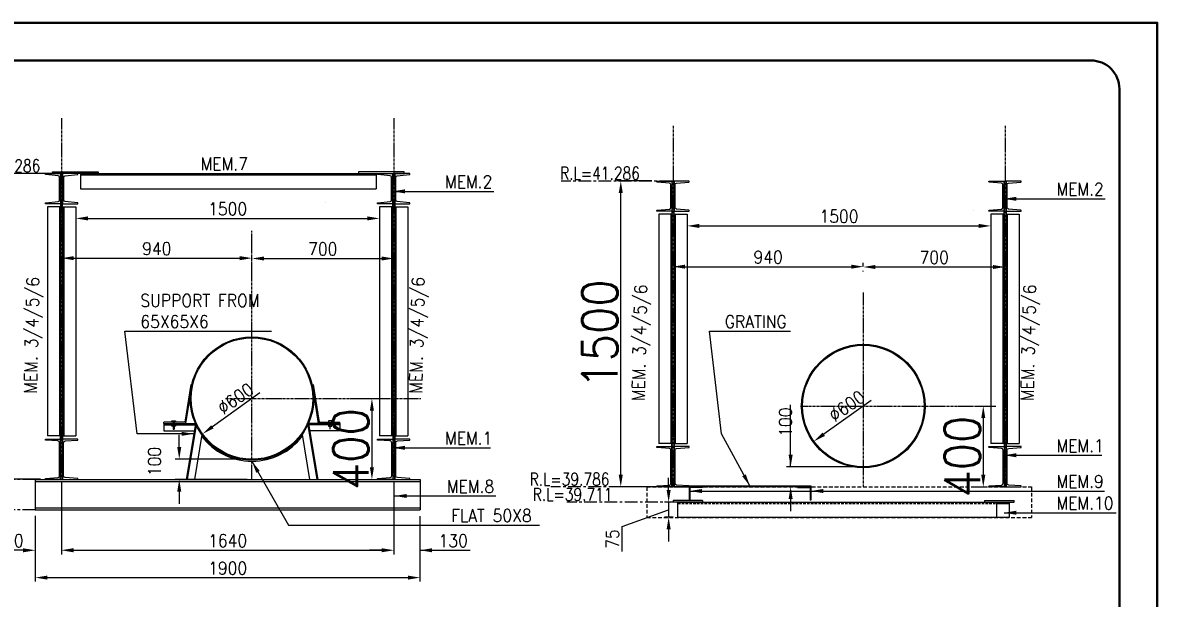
# Model space of a CAD drawing. Header units: millimetres. Extents: x 0 to 1124626, y -157535 to 82123.
# Drawn here: x 523983 to 535190, y 53443 to 59132 of the extents above; entities that cross this region are included whole.
import ezdxf

# ---------------------------------------------------------------- set-up
doc = ezdxf.new("R2010")
doc.units = ezdxf.units.MM
doc.header["$MEASUREMENT"] = 0
for name, pattern in [('CENTER', [2, 1.25, -0.25, 0.25, -0.25]), ('DASHED', [0.75, 0.5, -0.25]), ('HIDDEN', [0.375, 0.25, -0.125])]:
    doc.linetypes.add(name, pattern=pattern)
for name, color, linetype, lineweight in [('CN', 253, 'Continuous', 15), ('Dim', 6, 'Continuous', 13), ('PLATE', 190, 'Continuous', 20), ('rSHEET', 2, 'Continuous', 30), ('STR', 112, 'Continuous', 18), ('STR. STEEL', 25, 'Continuous', 18), ('structure', 183, 'Continuous', 15), ('Text', 7, 'Continuous', 15)]:
    doc.layers.add(name, color=color, linetype=linetype, lineweight=lineweight)
doc.styles.add('style1', font='romans.shx', dxfattribs={"width": 0.9, "height": 300})
doc.dimstyles.new('2.0 DIM-1', dxfattribs={"dimscale": 40, "dimtxt": 125, "dimasz": 3, "dimexe": 1, "dimexo": 1.2, "dimgap": 0.8, "dimtad": 1, "dimdec": 0, "dimlfac": 0.5, "dimzin": 1, "dimdsep": 46, "dimtxsty": 'style1', "dimcen": 2, "dimclrd": 8, "dimclre": 8, "dimclrt": 7, "dimadec": 0, "dimazin": 0, "dimtfac": 1, "dimtdec": 0, "dimtofl": 0, "dimtmove": 1, "dimatfit": 3, "dimfxl": 1, "dimtolj": 1, "dimtzin": 0, "dimlwd": 9, "dimlwe": 9, "dimarcsym": 1})
doc.dimstyles.new('Copy of DIM-1', dxfattribs={"dimscale": 40, "dimtxt": 125, "dimasz": 3, "dimexe": 1, "dimexo": 1.2, "dimgap": 0.8, "dimtad": 1, "dimdec": 0, "dimzin": 1, "dimdsep": 46, "dimtxsty": 'style1', "dimcen": 2, "dimclrd": 8, "dimclre": 8, "dimclrt": 7, "dimadec": 0, "dimazin": 0, "dimtfac": 1, "dimtdec": 0, "dimtofl": 0, "dimtmove": 1, "dimatfit": 3, "dimfxl": 1, "dimtolj": 1, "dimtzin": 0, "dimlwd": 9, "dimlwe": 9, "dimarcsym": 1})

# ---------------------------------------------------------------- blocks, each defined once
blk = doc.blocks.new('*D673')
at = {"layer": 'DEFPOINTS', "color": 0, "ltscale": 20, "transparency": 16777216}
for p in [(527306, 55418), (527305, 54618), (527432, 54618)]:
    blk.add_point(p, dxfattribs=at)
at = {"layer": 'Dim', "color": 8, "lineweight": 9, "ltscale": 20, "transparency": 16777216}
for p, q in [((527354, 55418), (527472, 55418)), ((527432, 55298), (527432, 54738)), ((527353, 54618), (527472, 54618))]:
    blk.add_line(p, q, dxfattribs=at)
at = {"layer": 'Dim', "color": 8, "ltscale": 20, "transparency": 16777216}
for points in [[(527452, 55298), (527412, 55298), (527432, 55418)], [(527412, 54738), (527452, 54738), (527432, 54618)]]:
    blk.add_solid(points, dxfattribs=at)
at = {"layer": 'Dim', "color": 7, "ltscale": 20, "transparency": 16777216, "insert": (527225, 54918), "char_height": 350, "attachment_point": 5, "rotation": 90, "style": 'style1'}
blk.add_mtext('\\A1;400', dxfattribs=at)
blk = doc.blocks.new('*D674')
at = {"layer": 'DEFPOINTS', "color": 0, "ltscale": 20, "transparency": 16777216}
for p in [(523851, 57642), (524311, 57642), (524207, 54621)]:
    blk.add_point(p, dxfattribs=at)
at = {"layer": 'Dim', "color": 8, "lineweight": 9, "ltscale": 20, "transparency": 16777216}
for p, q in [((524263, 57642), (523811, 57642)), ((523851, 54741), (523851, 57522)), ((524159, 54621), (523811, 54621))]:
    blk.add_line(p, q, dxfattribs=at)
at = {"layer": 'Dim', "color": 8, "ltscale": 20, "transparency": 16777216}
for points in [[(523871, 57522), (523831, 57522), (523851, 57642)], [(523831, 54741), (523871, 54741), (523851, 54621)]]:
    blk.add_solid(points, dxfattribs=at)
at = {"layer": 'Dim', "color": 7, "ltscale": 20, "transparency": 16777216, "insert": (523644, 56131), "char_height": 350, "attachment_point": 5, "rotation": 90, "style": 'style1'}
blk.add_mtext('\\A1;1500', dxfattribs=at)
blk = doc.blocks.new('*D675')
at = {"layer": 'DEFPOINTS', "color": 0, "ltscale": 20, "transparency": 16777216}
for p in [(524367, 54640), (527647, 54640), (527647, 53919)]:
    blk.add_point(p, dxfattribs=at)
at = {"layer": 'Dim', "color": 8, "lineweight": 9, "ltscale": 20, "transparency": 16777216}
for p, q in [((524367, 54592), (524367, 53879)), ((527647, 54592), (527647, 53879)), ((524487, 53919), (527527, 53919))]:
    blk.add_line(p, q, dxfattribs=at)
at = {"layer": 'Dim', "color": 8, "ltscale": 20, "transparency": 16777216}
for points in [[(524487, 53939), (524487, 53899), (524367, 53919)], [(527527, 53899), (527527, 53939), (527647, 53919)]]:
    blk.add_solid(points, dxfattribs=at)
at = {"layer": 'Dim', "color": 7, "ltscale": 20, "transparency": 16777216, "insert": (526007, 54013), "char_height": 125, "attachment_point": 5, "style": 'style1'}
blk.add_mtext('\\A1;1640', dxfattribs=at)
blk = doc.blocks.new('*D676')
at = {"layer": 'DEFPOINTS', "color": 0, "ltscale": 20, "transparency": 16777216}
for p in [(524507, 57313), (527507, 57313), (527507, 57198)]:
    blk.add_point(p, dxfattribs=at)
at = {"layer": 'Dim', "color": 8, "lineweight": 9, "ltscale": 20, "transparency": 16777216}
for p, q in [((524507, 57265), (524507, 57158)), ((524627, 57198), (527387, 57198)), ((527507, 57265), (527507, 57158))]:
    blk.add_line(p, q, dxfattribs=at)
at = {"layer": 'Dim', "color": 8, "ltscale": 20, "transparency": 16777216}
for points in [[(524627, 57218), (524627, 57178), (524507, 57198)], [(527387, 57178), (527387, 57218), (527507, 57198)]]:
    blk.add_solid(points, dxfattribs=at)
at = {"layer": 'Dim', "color": 7, "ltscale": 20, "transparency": 16777216, "insert": (526007, 57292), "char_height": 125, "attachment_point": 5, "style": 'style1'}
blk.add_mtext('\\A1;1500', dxfattribs=at)
blk = doc.blocks.new('*D677')
at = {"layer": 'DEFPOINTS', "color": 0, "ltscale": 20, "transparency": 16777216}
for p in [(526735, 55766), (525759, 55069)]:
    blk.add_point(p, dxfattribs=at)
at = {"layer": 'Dim', "color": 8, "lineweight": 9, "ltscale": 20, "transparency": 16777216}
blk.add_line((526325, 55473), (525857, 55138), dxfattribs=at)
at = {"layer": 'Dim', "color": 8, "ltscale": 20, "transparency": 16777216}
blk.add_solid([(525845, 55155), (525868, 55122), (525759, 55069)], dxfattribs=at)
at = {"layer": 'Dim', "color": 7, "ltscale": 20, "transparency": 16777216, "insert": (526085, 55417), "char_height": 125, "attachment_point": 5, "rotation": 35.5557, "style": 'style1'}
blk.add_mtext('\\A1;∅600', dxfattribs=at)
blk = doc.blocks.new('*D678')
at = {"layer": 'DEFPOINTS', "color": 0, "ltscale": 20, "transparency": 16777216}
for p in [(526247, 54818), (525529, 54618), (526247, 54618)]:
    blk.add_point(p, dxfattribs=at)
at = {"layer": 'Dim', "color": 8, "lineweight": 9, "ltscale": 20, "transparency": 16777216}
for p, q in [((525529, 54938), (525529, 55058)), ((526199, 54818), (525489, 54818)), ((526199, 54618), (525489, 54618)), ((525529, 54498), (525529, 54378))]:
    blk.add_line(p, q, dxfattribs=at)
at = {"layer": 'Dim', "color": 8, "ltscale": 20, "transparency": 16777216}
for points in [[(525509, 54938), (525549, 54938), (525529, 54818)], [(525549, 54498), (525509, 54498), (525529, 54618)]]:
    blk.add_solid(points, dxfattribs=at)
at = {"layer": 'Dim', "color": 7, "ltscale": 20, "transparency": 16777216, "insert": (525284, 54795), "char_height": 125, "attachment_point": 5, "rotation": 90, "style": 'style1'}
blk.add_mtext('\\A1;100', dxfattribs=at)
blk = doc.blocks.new('*D679')
at = {"layer": 'DEFPOINTS', "color": 0, "ltscale": 20, "transparency": 16777216}
for p in [(527647, 54308), (527907, 54304), (527907, 53918)]:
    blk.add_point(p, dxfattribs=at)
at = {"layer": 'Dim', "color": 8, "lineweight": 9, "ltscale": 20, "transparency": 16777216}
for p, q in [((527647, 54260), (527647, 53878)), ((527907, 54256), (527907, 53878)), ((527527, 53918), (527407, 53918)), ((527907, 53918), (528403, 53918)), ((528027, 53918), (528147, 53918))]:
    blk.add_line(p, q, dxfattribs=at)
at = {"layer": 'Dim', "color": 8, "ltscale": 20, "transparency": 16777216}
for points in [[(527527, 53898), (527527, 53938), (527647, 53918)], [(528027, 53938), (528027, 53898), (527907, 53918)]]:
    blk.add_solid(points, dxfattribs=at)
at = {"layer": 'Dim', "color": 7, "ltscale": 20, "transparency": 16777216, "insert": (528235, 54013), "char_height": 125, "attachment_point": 5, "style": 'style1'}
blk.add_mtext('\\A1;130', dxfattribs=at)
blk = doc.blocks.new('*D680')
at = {"layer": 'DEFPOINTS', "color": 0, "ltscale": 20, "transparency": 16777216}
for p in [(524107, 54308), (524367, 54308), (524107, 53918)]:
    blk.add_point(p, dxfattribs=at)
at = {"layer": 'Dim', "color": 8, "lineweight": 9, "ltscale": 20, "transparency": 16777216}
for p, q in [((524107, 54260), (524107, 53878)), ((524367, 54260), (524367, 53878)), ((523987, 53918), (523867, 53918)), ((524487, 53918), (524607, 53918))]:
    blk.add_line(p, q, dxfattribs=at)
at = {"layer": 'Dim', "color": 8, "ltscale": 20, "transparency": 16777216}
for points in [[(523987, 53898), (523987, 53938), (524107, 53918)], [(524487, 53938), (524487, 53898), (524367, 53918)]]:
    blk.add_solid(points, dxfattribs=at)
at = {"layer": 'Dim', "color": 7, "ltscale": 20, "transparency": 16777216, "insert": (523847, 54013), "char_height": 125, "attachment_point": 5, "style": 'style1'}
blk.add_mtext('\\A1;130', dxfattribs=at)
blk = doc.blocks.new('*D681')
at = {"layer": 'DEFPOINTS', "color": 0, "ltscale": 20, "transparency": 16777216}
for p in [(524367, 56807), (526247, 56807), (526247, 56805)]:
    blk.add_point(p, dxfattribs=at)
at = {"layer": 'Dim', "color": 8, "lineweight": 9, "ltscale": 20, "transparency": 16777216}
for p, q in [((524367, 56759), (524367, 56765)), ((524487, 56805), (526127, 56805)), ((526247, 56759), (526247, 56765))]:
    blk.add_line(p, q, dxfattribs=at)
at = {"layer": 'Dim', "color": 8, "ltscale": 20, "transparency": 16777216}
for points in [[(524487, 56825), (524487, 56785), (524367, 56805)], [(526127, 56785), (526127, 56825), (526247, 56805)]]:
    blk.add_solid(points, dxfattribs=at)
at = {"layer": 'Dim', "color": 7, "ltscale": 20, "transparency": 16777216, "insert": (525307, 56899), "char_height": 125, "attachment_point": 5, "style": 'style1'}
blk.add_mtext('\\A1;940', dxfattribs=at)
blk = doc.blocks.new('*D682')
at = {"layer": 'DEFPOINTS', "color": 0, "ltscale": 20, "transparency": 16777216}
for p in [(526247, 56759), (527647, 56802), (527647, 56759)]:
    blk.add_point(p, dxfattribs=at)
at = {"layer": 'Dim', "color": 8, "lineweight": 9, "ltscale": 20, "transparency": 16777216}
for p, q in [((526247, 56807), (526247, 56842)), ((527647, 56807), (527647, 56842)), ((526367, 56802), (527527, 56802))]:
    blk.add_line(p, q, dxfattribs=at)
at = {"layer": 'Dim', "color": 8, "ltscale": 20, "transparency": 16777216}
for points in [[(526367, 56822), (526367, 56782), (526247, 56802)], [(527527, 56782), (527527, 56822), (527647, 56802)]]:
    blk.add_solid(points, dxfattribs=at)
at = {"layer": 'Dim', "color": 7, "ltscale": 20, "transparency": 16777216, "insert": (526947, 56896), "char_height": 125, "attachment_point": 5, "style": 'style1'}
blk.add_mtext('\\A1;700', dxfattribs=at)
blk = doc.blocks.new('*D683')
at = {"layer": 'DEFPOINTS', "color": 0, "ltscale": 20, "transparency": 16777216}
for p in [(524107, 54108), (527907, 54108), (527907, 53648)]:
    blk.add_point(p, dxfattribs=at)
at = {"layer": 'Dim', "color": 8, "lineweight": 9, "ltscale": 20, "transparency": 16777216}
for p, q in [((524107, 54060), (524107, 53608)), ((527907, 54060), (527907, 53608)), ((524227, 53648), (527787, 53648))]:
    blk.add_line(p, q, dxfattribs=at)
at = {"layer": 'Dim', "color": 8, "ltscale": 20, "transparency": 16777216}
for points in [[(524227, 53668), (524227, 53628), (524107, 53648)], [(527787, 53628), (527787, 53668), (527907, 53648)]]:
    blk.add_solid(points, dxfattribs=at)
at = {"layer": 'Dim', "color": 7, "ltscale": 20, "transparency": 16777216, "insert": (526007, 53742), "char_height": 125, "attachment_point": 5, "style": 'style1'}
blk.add_mtext('\\A1;1900', dxfattribs=at)
blk = doc.blocks.new('*D684')
at = {"layer": 'DEFPOINTS', "color": 0, "ltscale": 20, "transparency": 16777216}
for p in [(533345, 55344), (533344, 54544), (533471, 54544)]:
    blk.add_point(p, dxfattribs=at)
at = {"layer": 'Dim', "color": 8, "lineweight": 9, "ltscale": 20, "transparency": 16777216}
for p, q in [((533393, 55344), (533511, 55344)), ((533471, 55224), (533471, 54664)), ((533392, 54544), (533511, 54544))]:
    blk.add_line(p, q, dxfattribs=at)
at = {"layer": 'Dim', "color": 8, "ltscale": 20, "transparency": 16777216}
for points in [[(533491, 55224), (533451, 55224), (533471, 55344)], [(533451, 54664), (533491, 54664), (533471, 54544)]]:
    blk.add_solid(points, dxfattribs=at)
at = {"layer": 'Dim', "color": 7, "ltscale": 20, "transparency": 16777216, "insert": (533264, 54844), "char_height": 350, "attachment_point": 5, "rotation": 90, "style": 'style1'}
blk.add_mtext('\\A1;400', dxfattribs=at)
blk = doc.blocks.new('*D685')
at = {"layer": 'DEFPOINTS', "color": 0, "ltscale": 20, "transparency": 16777216}
for p in [(529890, 57568), (530246, 57568), (530246, 54544)]:
    blk.add_point(p, dxfattribs=at)
at = {"layer": 'Dim', "color": 8, "lineweight": 9, "ltscale": 20, "transparency": 16777216}
for p, q in [((530198, 57568), (529850, 57568)), ((529890, 54664), (529890, 57448)), ((530198, 54544), (529850, 54544))]:
    blk.add_line(p, q, dxfattribs=at)
at = {"layer": 'Dim', "color": 8, "ltscale": 20, "transparency": 16777216}
for points in [[(529910, 57448), (529870, 57448), (529890, 57568)], [(529870, 54664), (529910, 54664), (529890, 54544)]]:
    blk.add_solid(points, dxfattribs=at)
at = {"layer": 'Dim', "color": 7, "ltscale": 20, "transparency": 16777216, "insert": (529683, 56056), "char_height": 350, "attachment_point": 5, "rotation": 90, "style": 'style1'}
blk.add_mtext('\\A1;1500', dxfattribs=at)
blk = doc.blocks.new('*D686')
at = {"layer": 'DEFPOINTS', "color": 0, "ltscale": 20, "transparency": 16777216}
for p in [(530546, 57239), (533546, 57239), (533546, 57124)]:
    blk.add_point(p, dxfattribs=at)
at = {"layer": 'Dim', "color": 8, "lineweight": 9, "ltscale": 20, "transparency": 16777216}
for p, q in [((530546, 57191), (530546, 57084)), ((533546, 57191), (533546, 57084)), ((530666, 57124), (533426, 57124))]:
    blk.add_line(p, q, dxfattribs=at)
at = {"layer": 'Dim', "color": 8, "ltscale": 20, "transparency": 16777216}
for points in [[(530666, 57144), (530666, 57104), (530546, 57124)], [(533426, 57104), (533426, 57144), (533546, 57124)]]:
    blk.add_solid(points, dxfattribs=at)
at = {"layer": 'Dim', "color": 7, "ltscale": 20, "transparency": 16777216, "insert": (532046, 57219), "char_height": 125, "attachment_point": 5, "style": 'style1'}
blk.add_mtext('\\A1;1500', dxfattribs=at)
blk = doc.blocks.new('*D687')
at = {"layer": 'DEFPOINTS', "color": 0, "ltscale": 20, "transparency": 16777216}
for p in [(532774, 55693), (531798, 54995)]:
    blk.add_point(p, dxfattribs=at)
at = {"layer": 'Dim', "color": 8, "lineweight": 9, "ltscale": 20, "transparency": 16777216}
blk.add_line((532363, 55399), (531896, 55065), dxfattribs=at)
at = {"layer": 'Dim', "color": 8, "ltscale": 20, "transparency": 16777216}
blk.add_solid([(531884, 55081), (531907, 55048), (531798, 54995)], dxfattribs=at)
at = {"layer": 'Dim', "color": 7, "ltscale": 20, "transparency": 16777216, "insert": (532123, 55344), "char_height": 125, "attachment_point": 5, "rotation": 35.5557, "style": 'style1'}
blk.add_mtext('\\A1;∅600', dxfattribs=at)
blk = doc.blocks.new('*D688')
at = {"layer": 'DEFPOINTS', "color": 0, "ltscale": 20, "transparency": 16777216}
for p in [(532286, 54744), (531568, 54544), (531766, 54544)]:
    blk.add_point(p, dxfattribs=at)
at = {"layer": 'Dim', "color": 8, "lineweight": 9, "ltscale": 20, "transparency": 16777216}
for p, q in [((531568, 54744), (531568, 55354)), ((531568, 54864), (531568, 54984)), ((532238, 54744), (531528, 54744)), ((531718, 54544), (531528, 54544)), ((531568, 54424), (531568, 54304))]:
    blk.add_line(p, q, dxfattribs=at)
at = {"layer": 'Dim', "color": 8, "ltscale": 20, "transparency": 16777216}
for points in [[(531548, 54864), (531588, 54864), (531568, 54744)], [(531588, 54424), (531548, 54424), (531568, 54544)]]:
    blk.add_solid(points, dxfattribs=at)
at = {"layer": 'Dim', "color": 7, "ltscale": 20, "transparency": 16777216, "insert": (531518, 55185), "char_height": 125, "attachment_point": 5, "rotation": 90, "style": 'style1'}
blk.add_mtext('\\A1;100', dxfattribs=at)
blk = doc.blocks.new('*D689')
at = {"layer": 'DEFPOINTS', "color": 0, "ltscale": 20, "transparency": 16777216}
for p in [(530406, 56723), (532286, 56723), (532286, 56721)]:
    blk.add_point(p, dxfattribs=at)
at = {"layer": 'Dim', "color": 8, "lineweight": 9, "ltscale": 20, "transparency": 16777216}
for p, q in [((530526, 56721), (532166, 56721)), ((530406, 56675), (530406, 56681)), ((532286, 56675), (532286, 56681))]:
    blk.add_line(p, q, dxfattribs=at)
at = {"layer": 'Dim', "color": 8, "ltscale": 20, "transparency": 16777216}
for points in [[(530526, 56741), (530526, 56701), (530406, 56721)], [(532166, 56701), (532166, 56741), (532286, 56721)]]:
    blk.add_solid(points, dxfattribs=at)
at = {"layer": 'Dim', "color": 7, "ltscale": 20, "transparency": 16777216, "insert": (531346, 56816), "char_height": 125, "attachment_point": 5, "style": 'style1'}
blk.add_mtext('\\A1;940', dxfattribs=at)
blk = doc.blocks.new('*D690')
at = {"layer": 'DEFPOINTS', "color": 0, "ltscale": 20, "transparency": 16777216}
for p in [(533686, 56718), (532286, 56675), (533686, 56675)]:
    blk.add_point(p, dxfattribs=at)
at = {"layer": 'Dim', "color": 8, "lineweight": 9, "ltscale": 20, "transparency": 16777216}
for p, q in [((532286, 56723), (532286, 56758)), ((532406, 56718), (533566, 56718)), ((533686, 56723), (533686, 56758))]:
    blk.add_line(p, q, dxfattribs=at)
at = {"layer": 'Dim', "color": 8, "ltscale": 20, "transparency": 16777216}
for points in [[(532406, 56738), (532406, 56698), (532286, 56718)], [(533566, 56698), (533566, 56738), (533686, 56718)]]:
    blk.add_solid(points, dxfattribs=at)
at = {"layer": 'Dim', "color": 7, "ltscale": 20, "transparency": 16777216, "insert": (532986, 56813), "char_height": 125, "attachment_point": 5, "style": 'style1'}
blk.add_mtext('\\A1;700', dxfattribs=at)
blk = doc.blocks.new('*D770')
at = {"layer": 'DEFPOINTS', "color": 0, "ltscale": 20, "transparency": 16777216}
for p in [(530455, 54394), (530363, 54244), (530455, 54244)]:
    blk.add_point(p, dxfattribs=at)
at = {"layer": 'Dim', "color": 8, "lineweight": 9, "ltscale": 20, "transparency": 16777216}
for p, q in [((530363, 54514), (530363, 54634)), ((530407, 54394), (530323, 54394)), ((530363, 54394), (530363, 54244)), ((529903, 54153), (530363, 54319)), ((530407, 54244), (530323, 54244)), ((529903, 53907), (529903, 54153)), ((530363, 54124), (530363, 54004))]:
    blk.add_line(p, q, dxfattribs=at)
at = {"layer": 'Dim', "color": 8, "ltscale": 20, "transparency": 16777216}
for points in [[(530343, 54514), (530383, 54514), (530363, 54394)], [(530383, 54124), (530343, 54124), (530363, 54244)]]:
    blk.add_solid(points, dxfattribs=at)
at = {"layer": 'Dim', "color": 7, "ltscale": 20, "transparency": 16777216, "insert": (529809, 54030), "char_height": 125, "attachment_point": 5, "rotation": 90, "style": 'style1'}
blk.add_mtext('\\A1;75', dxfattribs=at)

msp = doc.modelspace()

# ---------------------------------------------------------------- linework, layer by layer
at = {"layer": 'CN', "linetype": 'CENTER', "ltscale": 20}
for p, q in [((524367.3248, 58188.2953), (524367.3248, 54617.6017)), ((527647.3248, 58188.2953), (527647.3248, 54617.6017)), ((530406.1251, 58114.3996), (530406.1251, 54543.706)), ((533686.1251, 58114.3996), (533686.1251, 54543.706)), ((526247.3248, 54617.6017), (526247.3248, 57074.7808)), ((532286.1251, 54543.706), (532286.1251, 56465.1441)), ((525987.3248, 55417.6017), (527915.9418, 55417.6017)), ((531666.1251, 55343.706), (533594.7421, 55343.706))]:
    msp.add_line(p, q, dxfattribs=at)
at = {"layer": 'CN', "linetype": 'CENTER', "ltscale": 100}
for p, q in [((524207.3248, 57641.6017), (523664.6349, 57641.6017)), ((530396.1251, 57567.706), (529299.8896, 57567.706)), ((524107.3248, 54617.6017), (523564.6349, 54617.6017)), ((530296.1251, 54543.706), (529199.8896, 54543.706)), ((530455.1405, 54393.706), (529358.905, 54393.706)), ((524107.3248, 54317.6017), (523564.6349, 54317.6017))]:
    msp.add_line(p, q, dxfattribs=at)
at = {"layer": 'Dim', "color": 2, "ltscale": 20}
for p, q in [((524527.3248, 57641.6017), (524277.3248, 57641.6017)), ((530566.1251, 57567.706), (530316.1251, 57567.706)), ((525643.8331, 55557.3533), (525584.5557, 55182.9131)), ((526850.8166, 55557.3533), (526910.094, 55182.9131)), ((525639.5291, 55469.4125), (525592.2448, 55170.7297)), ((526855.1206, 55469.4125), (526902.4049, 55170.7297)), ((525584.5557, 55182.9131), (525377.894, 55182.9131)), ((525377.894, 55170.7297), (525377.894, 55182.9131)), ((525470.3533, 55182.9131), (525470.3533, 55115.3687)), ((525478.7676, 55182.9131), (525478.7676, 55115.3687)), ((525689.5128, 55170.7297), (525597.3248, 54617.6017)), ((525696.9551, 55154.5558), (525607.4628, 54617.6017)), ((526797.6946, 55154.5558), (526887.1869, 54617.6017)), ((526805.1368, 55170.7297), (526897.3248, 54617.6017)), ((526805.1368, 55170.7297), (527116.7556, 55170.7297)), ((527116.7556, 55170.7297), (526807.1674, 55170.7297)), ((527116.7556, 55158.5463), (526807.1674, 55158.5463)), ((526910.094, 55182.9131), (527116.7556, 55182.9131)), ((527015.8821, 55182.9131), (527015.8821, 55115.3687)), ((527116.7556, 55170.7297), (527116.7556, 55182.9131)), ((525470.3533, 55115.3687), (525478.7676, 55115.3687)), ((525752.3445, 55061.0986), (525678.4283, 54617.6017)), ((526742.3052, 55061.0986), (526816.2213, 54617.6017)), ((525653.0785, 54952.1237), (525597.3248, 54617.6017)), ((526841.5712, 54952.1237), (526897.3248, 54617.6017)), ((531766.1251, 54543.706), (530266.1251, 54543.706)), ((530564.4405, 54553.706), (531766.1251, 54553.706)), ((530696.1251, 54543.706), (530696.1251, 54537.706)), ((531636.1251, 54543.706), (531636.1251, 54537.706)), ((531766.1251, 54553.706), (531766.1251, 54543.706)), ((530696.4792, 54409.706), (530406.1251, 54409.706)), ((530406.1251, 54409.706), (530406.1251, 54393.706)), ((530696.4792, 54393.706), (530406.1251, 54393.706)), ((530566.1251, 54413.706), (530572.1251, 54413.706)), ((530696.4792, 54409.706), (530696.4792, 54393.706)), ((531766.1251, 54413.706), (531760.1251, 54413.706)), ((533484.211, 54409.706), (533774.5651, 54409.706)), ((533484.211, 54409.706), (533484.211, 54393.706)), ((533484.211, 54393.706), (533774.5651, 54393.706)), ((533774.5651, 54393.706), (533774.5651, 54409.706))]:
    msp.add_line(p, q, dxfattribs=at)
at = {"layer": 'Dim', "color": 2, "linetype": 'HIDDEN', "ltscale": 100}
msp.add_line((530455.1405, 54381.706), (533725.5497, 54381.706), dxfattribs=at)
at = {"layer": 'Dim', "ltscale": 20}
for points in [[(524357.3248, 57342.6017), (524207.3248, 57342.6017), (524207.3248, 57348.4051, -0.383864035), (524211.6231, 57353.1788), (524333.2928, 57363.8647, 0.383864035), (524346.7248, 57378.7825), (524346.7248, 57605.4209, 0.383864035), (524333.2928, 57620.3387), (524211.6231, 57631.0247, -0.383864035), (524207.3248, 57635.7984), (524207.3248, 57641.6017), (524357.3248, 57641.6017)], [(524377.3248, 57342.6017), (524527.3248, 57342.6017), (524527.3248, 57348.4051, 0.383864035), (524523.0266, 57353.1788), (524401.3569, 57363.8647, -0.383864035), (524387.9248, 57378.7825), (524387.9248, 57605.4209, -0.383864035), (524401.3569, 57620.3387), (524523.0266, 57631.0247, 0.383864035), (524527.3248, 57635.7984), (524527.3248, 57641.6017), (524377.3248, 57641.6017)], [(527637.3248, 57342.6017), (527487.3248, 57342.6017), (527487.3248, 57348.4051, -0.383864035), (527491.6231, 57353.1788), (527613.2928, 57363.8647, 0.383864035), (527626.7248, 57378.7825), (527626.7248, 57605.4209, 0.383864035), (527613.2928, 57620.3387), (527491.6231, 57631.0247, -0.383864035), (527487.3248, 57635.7984), (527487.3248, 57641.6017), (527637.3248, 57641.6017)], [(527657.3248, 57342.6017), (527807.3248, 57342.6017), (527807.3248, 57348.4051, 0.383864035), (527803.0266, 57353.1788), (527681.3569, 57363.8647, -0.383864035), (527667.9248, 57378.7825), (527667.9248, 57605.4209, -0.383864035), (527681.3569, 57620.3387), (527803.0266, 57631.0247, 0.383864035), (527807.3248, 57635.7984), (527807.3248, 57641.6017), (527657.3248, 57641.6017)], [(530396.1251, 57268.706), (530246.1251, 57268.706), (530246.1251, 57274.5094, -0.383864035), (530250.4234, 57279.2831), (530372.093, 57289.969, 0.383864035), (530385.5251, 57304.8868), (530385.5251, 57531.5252, 0.383864035), (530372.093, 57546.443), (530250.4234, 57557.1289, -0.383864035), (530246.1251, 57561.9027), (530246.1251, 57567.706), (530396.1251, 57567.706)], [(530416.1251, 57268.706), (530566.1251, 57268.706), (530566.1251, 57274.5094, 0.383864035), (530561.8268, 57279.2831), (530440.1572, 57289.969, -0.383864035), (530426.7251, 57304.8868), (530426.7251, 57531.5252, -0.383864035), (530440.1572, 57546.443), (530561.8268, 57557.1289, 0.383864035), (530566.1251, 57561.9027), (530566.1251, 57567.706), (530416.1251, 57567.706)], [(533676.1251, 57268.706), (533526.1251, 57268.706), (533526.1251, 57274.5094, -0.383864035), (533530.4234, 57279.2831), (533652.093, 57289.969, 0.383864035), (533665.5251, 57304.8868), (533665.5251, 57531.5252, 0.383864035), (533652.093, 57546.443), (533530.4234, 57557.1289, -0.383864035), (533526.1251, 57561.9027), (533526.1251, 57567.706), (533676.1251, 57567.706)], [(533696.1251, 57268.706), (533846.1251, 57268.706), (533846.1251, 57274.5094, 0.383864035), (533841.8268, 57279.2831), (533720.1572, 57289.969, -0.383864035), (533706.7251, 57304.8868), (533706.7251, 57531.5252, -0.383864035), (533720.1572, 57546.443), (533841.8268, 57557.1289, 0.383864035), (533846.1251, 57561.9027), (533846.1251, 57567.706), (533696.1251, 57567.706)], [(524357.3248, 54617.6017), (524207.3248, 54617.6017), (524207.3248, 54623.9501, -0.383864035), (524211.6231, 54628.7238), (524331.2063, 54636.0373, 0.383864035), (524347.3248, 54653.9387), (524347.3248, 54981.2647, 0.383864035), (524331.2063, 54999.1661), (524211.6231, 55006.4796, -0.383864035), (524207.3248, 55011.2533), (524207.3248, 55017.6017), (524357.3248, 55017.6017)], [(524377.3248, 54617.6017), (524527.3248, 54617.6017), (524527.3248, 54623.9501, 0.383864035), (524523.0266, 54628.7238), (524403.4433, 54636.0373, -0.383864035), (524387.3248, 54653.9387), (524387.3248, 54981.2647, -0.383864035), (524403.4433, 54999.1661), (524523.0266, 55006.4796, 0.383864035), (524527.3248, 55011.2533), (524527.3248, 55017.6017), (524377.3248, 55017.6017)], [(527637.3248, 54617.6017), (527487.3248, 54617.6017), (527487.3248, 54623.9501, -0.383864035), (527491.6231, 54628.7238), (527611.2063, 54636.0373, 0.383864035), (527627.3248, 54653.9387), (527627.3248, 54981.2647, 0.383864035), (527611.2063, 54999.1661), (527491.6231, 55006.4796, -0.383864035), (527487.3248, 55011.2533), (527487.3248, 55017.6017), (527637.3248, 55017.6017)], [(527657.3248, 54617.6017), (527807.3248, 54617.6017), (527807.3248, 54623.9501, 0.383864035), (527803.0266, 54628.7238), (527683.4433, 54636.0373, -0.383864035), (527667.3248, 54653.9387), (527667.3248, 54981.2647, -0.383864035), (527683.4433, 54999.1661), (527803.0266, 55006.4796, 0.383864035), (527807.3248, 55011.2533), (527807.3248, 55017.6017), (527657.3248, 55017.6017)], [(530396.1251, 54543.706), (530246.1251, 54543.706), (530246.1251, 54550.0544, -0.383864035), (530250.4234, 54554.8281), (530370.0066, 54562.1416, 0.383864035), (530386.1251, 54580.043), (530386.1251, 54907.369, 0.383864035), (530370.0066, 54925.2704), (530250.4234, 54932.5839, -0.383864035), (530246.1251, 54937.3576), (530246.1251, 54943.706), (530396.1251, 54943.706)], [(530416.1251, 54543.706), (530566.1251, 54543.706), (530566.1251, 54550.0544, 0.383864035), (530561.8268, 54554.8281), (530442.2436, 54562.1416, -0.383864035), (530426.1251, 54580.043), (530426.1251, 54907.369, -0.383864035), (530442.2436, 54925.2704), (530561.8268, 54932.5839, 0.383864035), (530566.1251, 54937.3576), (530566.1251, 54943.706), (530416.1251, 54943.706)], [(533676.1251, 54543.706), (533526.1251, 54543.706), (533526.1251, 54550.0544, -0.383864035), (533530.4234, 54554.8281), (533650.0066, 54562.1416, 0.383864035), (533666.1251, 54580.043), (533666.1251, 54907.369, 0.383864035), (533650.0066, 54925.2704), (533530.4234, 54932.5839, -0.383864035), (533526.1251, 54937.3576), (533526.1251, 54943.706), (533676.1251, 54943.706)], [(533696.1251, 54543.706), (533846.1251, 54543.706), (533846.1251, 54550.0544, 0.383864035), (533841.8268, 54554.8281), (533722.2436, 54562.1416, -0.383864035), (533706.1251, 54580.043), (533706.1251, 54907.369, -0.383864035), (533722.2436, 54925.2704), (533841.8268, 54932.5839, 0.383864035), (533846.1251, 54937.3576), (533846.1251, 54943.706), (533696.1251, 54943.706)]]:
    msp.add_lwpolyline(points, format="xyb", close=True, dxfattribs=at)
for points in [[(525456.9455, 55197.1582), (525492.7629, 55197.1582), (525492.7629, 55182.9131), (525456.9455, 55182.9131)], [(525456.9455, 55158.5463), (525492.7629, 55158.5463), (525492.7629, 55144.3013), (525456.9455, 55144.3013)], [(527037.7042, 55197.1582), (527001.8868, 55197.1582), (527001.8868, 55182.9131), (527037.7042, 55182.9131)], [(527037.7042, 55158.5463), (527001.8868, 55158.5463), (527001.8868, 55144.3013), (527037.7042, 55144.3013)]]:
    msp.add_lwpolyline(points, close=True, dxfattribs=at)
for points in [[(530696.1251, 54543.706), (530566.1251, 54543.706), (530566.1251, 54413.706)], [(530696.1251, 54537.706), (530572.1251, 54537.706), (530572.1251, 54413.706)], [(531636.1251, 54543.706), (531766.1251, 54543.706), (531766.1251, 54413.706)], [(531636.1251, 54537.706), (531760.1251, 54537.706), (531760.1251, 54413.706)]]:
    msp.add_lwpolyline(points, dxfattribs=at)
for centre, radius in [((526247.3248, 55417.6017), 610), ((526247.3248, 55417.6017), 600), ((532286.1251, 55343.706), 610), ((532286.1251, 55343.706), 600)]:
    msp.add_circle(centre, radius, dxfattribs=at)
msp.add_arc((526247.3248, 55417.6017), 620, 216.67258726, 323.32741274, dxfattribs=at)
at = {"layer": 'PLATE', "ltscale": 20}
for p, q in [((526977.6352, 57353.1788), (526977.3458, 57353.1788)), ((533376.4354, 57279.2831), (533376.1461, 57279.2831))]:
    msp.add_line(p, q, dxfattribs=at)
for points in [[(524277.3248, 57657.6017), (524727.3248, 57657.6017), (524727.3248, 57641.6017), (524277.3248, 57641.6017)], [(524357.3248, 57112.6017), (524377.3248, 57112.6017), (524377.3248, 57641.6017), (524357.3248, 57641.6017)], [(527749.9511, 57657.6017), (527299.9511, 57657.6017), (527299.9511, 57641.6017), (527749.9511, 57641.6017)], [(527657.3248, 57137.6017), (527637.3248, 57137.6017), (527637.3248, 57641.6017), (527657.3248, 57641.6017)], [(530396.1251, 57038.706), (530416.1251, 57038.706), (530416.1251, 57567.706), (530396.1251, 57567.706)], [(533696.1251, 57063.706), (533676.1251, 57063.706), (533676.1251, 57567.706), (533696.1251, 57567.706)], [(524357.3248, 55247.6017), (524377.3248, 55247.6017), (524377.3248, 54617.6017), (524357.3248, 54617.6017)], [(527657.3248, 55247.6017), (527637.3248, 55247.6017), (527637.3248, 54617.6017), (527657.3248, 54617.6017)], [(530396.1251, 55173.706), (530416.1251, 55173.706), (530416.1251, 54543.706), (530396.1251, 54543.706)], [(533696.1251, 55173.706), (533676.1251, 55173.706), (533676.1251, 54543.706), (533696.1251, 54543.706)]]:
    msp.add_lwpolyline(points, close=True, dxfattribs=at)
at = {"layer": 'rSHEET'}
msp.add_lwpolyline([(495896.8161, 31349.5566), (535189.7745, 31349.5566), (535189.7745, 59132.4848), (495896.8161, 59132.4848)], close=True, dxfattribs=at)
msp.add_lwpolyline([(496551.6987, 31723.0736), (534534.8919, 31723.0736, 0.4142135624), (534815.5558, 32003.7375), (534815.5558, 58478.3038, 0.4142135624), (534534.8919, 58758.9678), (496551.6987, 58758.9678, 0.4142135624), (496271.0348, 58478.3038), (496271.0348, 32003.7375, 0.4142135624)], format="xyb", close=True, dxfattribs=at)
at = {"layer": 'STR', "ltscale": 20}
for p, q in [((525377.894, 55170.7297), (525689.5128, 55170.7297)), ((525377.894, 55170.7297), (525377.894, 55098.7332)), ((525377.894, 55158.7297), (525689.5128, 55158.7297)), ((527116.7556, 55170.7297), (526805.1368, 55170.7297)), ((527116.7556, 55158.7297), (526805.1368, 55158.7297)), ((527116.7556, 55170.7297), (527116.7556, 55098.7332)), ((525377.894, 55098.7332), (525689.5128, 55098.7332)), ((527116.7556, 55098.7332), (526805.1368, 55098.7332)), ((524107.3248, 54617.6017), (527907.3248, 54617.6017)), ((524107.3248, 54617.6017), (524107.3248, 54317.6017)), ((524107.3248, 54598.8017), (527907.3248, 54598.8017)), ((527907.3248, 54617.6017), (527907.3248, 54317.6017)), ((524107.3248, 54336.4017), (527907.3248, 54336.4017)), ((524107.3248, 54317.6017), (527907.3248, 54317.6017))]:
    msp.add_line(p, q, dxfattribs=at)
at = {"layer": 'STR', "color": 252, "linetype": 'DASHED', "ltscale": 75, "true_color": 0x939598}
for p, q in [((530146.1251, 54543.706), (533946.1251, 54543.706)), ((530146.1251, 54543.706), (530146.1251, 54243.706)), ((533946.1251, 54543.706), (533946.1251, 54243.706)), ((530146.1251, 54243.706), (533946.1251, 54243.706))]:
    msp.add_line(p, q, dxfattribs=at)
at = {"layer": 'STR. STEEL', "ltscale": 20}
for p, q in [((524552.3248, 57641.6017), (527474.9511, 57641.6017)), ((524552.3248, 57641.6017), (524552.3248, 57491.6017)), ((524552.3248, 57629.6017), (527474.9511, 57629.6017)), ((527474.9511, 57641.6017), (527474.9511, 57491.6017)), ((524552.3248, 57491.6017), (527474.9511, 57491.6017)), ((524357.3248, 57312.6017), (524227.3248, 57312.6017)), ((524227.3248, 57312.6017), (524227.3248, 55047.6017)), ((524345.3248, 57312.6017), (524345.3248, 55047.6017)), ((524357.3248, 57312.6017), (524357.3248, 54987.6027)), ((524377.3248, 57312.6017), (524377.3248, 54987.6027)), ((524377.3248, 57312.6017), (524507.3248, 57312.6017)), ((524389.3248, 57312.6017), (524389.3248, 55047.6017)), ((524507.3248, 57312.6017), (524507.3248, 55047.6017)), ((527507.3248, 57312.6017), (527507.3248, 55047.6017)), ((527637.3248, 57312.6017), (527507.3248, 57312.6017)), ((527625.3248, 57312.6017), (527625.3248, 55047.6017)), ((527637.3248, 57312.6017), (527637.3248, 54987.6027)), ((527657.3248, 57312.6017), (527657.3248, 54987.6027)), ((527657.3248, 57312.6017), (527787.3248, 57312.6017)), ((527669.3248, 57312.6017), (527669.3248, 55047.6017)), ((527787.3248, 57312.6017), (527787.3248, 55047.6017)), ((530396.1251, 57238.706), (530266.1251, 57238.706)), ((530266.1251, 57238.706), (530266.1251, 54973.706)), ((530384.1251, 57238.706), (530384.1251, 54973.706)), ((530396.1251, 57238.706), (530396.1251, 54913.707)), ((530416.1251, 57238.706), (530416.1251, 54913.707)), ((530416.1251, 57238.706), (530546.1251, 57238.706)), ((530428.1251, 57238.706), (530428.1251, 54973.706)), ((530546.1251, 57238.706), (530546.1251, 54973.706)), ((533546.1251, 57238.706), (533546.1251, 54973.706)), ((533676.1251, 57238.706), (533546.1251, 57238.706)), ((533664.1251, 57238.706), (533664.1251, 54973.706)), ((533676.1251, 57238.706), (533676.1251, 54913.707)), ((533696.1251, 57238.706), (533696.1251, 54913.707)), ((533696.1251, 57238.706), (533826.1251, 57238.706)), ((533708.1251, 57238.706), (533708.1251, 54973.706)), ((533826.1251, 57238.706), (533826.1251, 54973.706)), ((524357.3248, 55047.6017), (524227.3248, 55047.6017)), ((524377.3248, 55047.6017), (524507.3248, 55047.6017)), ((527637.3248, 55047.6017), (527507.3248, 55047.6017)), ((527657.3248, 55047.6017), (527787.3248, 55047.6017)), ((530396.1251, 54973.706), (530266.1251, 54973.706)), ((530416.1251, 54973.706), (530546.1251, 54973.706)), ((533676.1251, 54973.706), (533546.1251, 54973.706)), ((533696.1251, 54973.706), (533826.1251, 54973.706))]:
    msp.add_line(p, q, dxfattribs=at)
at = {"layer": 'structure', "color": 2, "ltscale": 20}
for p, q in [((533600.9342, 54393.706), (533600.9342, 54243.706)), ((533600.9342, 54381.706), (533725.5497, 54381.706))]:
    msp.add_line(p, q, dxfattribs=at)
at = {"layer": 'structure', "color": 41, "ltscale": 20, "true_color": 0xf4ee51}
msp.add_lwpolyline([(530455.1405, 54393.706), (533725.5497, 54393.706), (533725.5497, 54243.706), (530455.1405, 54243.706)], close=True, dxfattribs=at)

# ---------------------------------------------------------------- texts
at = {"layer": 'Dim', "color": 7, "ltscale": 20, "char_height": 125, "attachment_point": 7, "style": 'style1'}
for s, insert in [('\\A1;MEM.2', (528154.0852, 57497.4581)), ('\\A1;MEM.2', (534192.8855, 57423.5624)), ('\\A1;SUPPORT FROM\\P65X65X6', (525145.0114, 56115.0557)), ('\\A1;GRATING ', (530917.2302, 56115.0557)), ('\\A1;MEM.1', (528154.0852, 54963.0886)), ('\\A1;MEM.1', (534192.8855, 54889.1929)), ('\\A1;MEM.8', (528172.5578, 54486.9391)), ('\\A1;MEM.9', (534192.8855, 54535.706)), ('\\A1;MEM.10', (534192.8855, 54320.9309)), ('\\A1;FLAT 50X8', (528214.545, 54198.5708))]:
    msp.add_mtext(s, dxfattribs=dict(at, insert=insert))
at = {"layer": 'Text', "ltscale": 20, "style": 'style1', "width": 0.8}
for s, p in [('R.L=41.286', (523368.0411, 57655.3621)), ('R.L=41.286', (529290.5138, 57581.4663)), ('R.L=39.786', (528989.694, 54557.4663)), ('R.L=39.711', (529019.957, 54407.4663))]:
    msp.add_text(s, height=125, dxfattribs=at).set_placement(p)
at = {"layer": 'Text', "ltscale": 20, "insert": (525740.4673, 57798.5956), "char_height": 125, "width": 3613.508763, "attachment_point": 1, "style": 'style1'}
msp.add_mtext('MEM.7', dxfattribs=at)
at = {"layer": 'Text', "ltscale": 20, "char_height": 125, "width": 2626.169683, "attachment_point": 3, "rotation": 88.7021262, "style": 'style1'}
for insert in [(524022.2804, 56620.2467), (527827.5562, 56620.2467), (530026.0974, 56546.351), (533867.6598, 56546.351)]:
    msp.add_mtext('MEM. 3/4/5/6', dxfattribs=dict(at, insert=insert))

# ---------------------------------------------------------------- dimensions: what is measured, and where the dimension line sits
at = {"layer": 'Dim', "ltscale": 20}
for base, p1, p2, override, picture, middle in [((523850.8337, 57641.6017), (524207.3248, 54620.7759), (524311.1499, 57641.6017), {"dimtxt": 125, "dimtxsty": 'style1'}, '*D674', (523643.8337, 56131.1888)), ((529889.634, 57567.706), (530246.1251, 54543.706), (530246.1251, 57567.706), {"dimtxt": 125}, '*D685', (529682.634, 56055.706))]:
    dim = msp.add_linear_dim(base=base, p1=p1, p2=p2, angle=90, text='1500', dimstyle='Copy of DIM-1', override=override, dxfattribs=at)
    dim.commit()
    dim.dimension.update_dxf_attribs({"geometry": picture, "text_midpoint": middle})
for base, p1, p2, picture, middle in [((527507.3248, 57197.9497), (524507.3248, 57312.6017), (527507.3248, 57312.6017), '*D676', (526007.3248, 57292.4497)), ((533546.1251, 57124.054), (530546.1251, 57238.706), (533546.1251, 57238.706), '*D686', (532046.1251, 57218.554)), ((526247.3248, 56804.5051), (524367.3248, 56806.6222), (526247.3248, 56806.6222), '*D681', (525307.3248, 56899.0051)), ((527647.3248, 56801.8311), (526247.3248, 56758.6222), (527647.3248, 56758.6222), '*D682', (526947.3248, 56896.3311)), ((532286.1251, 56721.0771), (530406.1251, 56723.1942), (532286.1251, 56723.1942), '*D689', (531346.1251, 56815.5771)), ((533686.1251, 56718.403), (532286.1251, 56675.1942), (533686.1251, 56675.1942), '*D690', (532986.1251, 56812.903)), ((527647.3248, 53918.7908), (524367.3248, 54640.1818), (527647.3248, 54640.1818), '*D675', (526007.3248, 54013.2908)), ((527907.3248, 53647.6017), (524107.3248, 54108.211), (527907.3248, 54108.211), '*D683', (526007.3248, 53742.1017))]:
    dim = msp.add_linear_dim(base=base, p1=p1, p2=p2, dimstyle='2.0 DIM-1', dxfattribs=at)
    dim.commit()
    dim.dimension.update_dxf_attribs({"geometry": picture, "text_midpoint": middle})
for p1, p2, picture, middle in [((526735.4552, 55766.4983), (525759.1945, 55068.7052), '*D677', (526139.5585, 55340.5745)), ((532774.2554, 55692.6025), (531797.9948, 54994.8095), '*D687', (532178.3587, 55266.6788))]:
    dim = msp.add_diameter_dim_2p(p1=p1, p2=p2, dimstyle='2.0 DIM-1', dxfattribs=at)
    dim.commit()
    dim.dimension.update_dxf_attribs({"geometry": picture, "text_midpoint": middle, "dimtype": 163})
for base, p1, p2, picture, middle in [((527432.4692, 54617.6017), (527306.3152, 55417.6017), (527305.211, 54617.6017), '*D673', (527432.4692, 54917.6017)), ((533471.2695, 54543.706), (533345.1154, 55343.706), (533344.0112, 54543.706), '*D684', (533471.2695, 54843.706))]:
    dim = msp.add_linear_dim(base=base, p1=p1, p2=p2, angle=90, text='400', dimstyle='Copy of DIM-1', override={"dimtxt": 125}, dxfattribs=at)
    dim.commit()
    dim.dimension.update_dxf_attribs({"geometry": picture, "text_midpoint": middle, "dimtype": 160})
for base, p1, p2, angle, picture, middle in [((531567.8976, 54543.706), (532286.1251, 54743.706), (531766.1251, 54543.706), 90, '*D688', (531590.0539, 55185.1809)), ((530363.2785, 54243.706), (530455.1405, 54393.706), (530455.1405, 54243.706), 90, '*D770', (529903.2488, 54121.2187)), ((524107.3248, 53918.216), (524367.3248, 54308.211), (524107.3248, 54308.211), 180, '*D680', (523846.6898, 53918.216))]:
    dim = msp.add_linear_dim(base=base, p1=p1, p2=p2, angle=angle, dimstyle='2.0 DIM-1', dxfattribs=at)
    dim.commit()
    dim.dimension.update_dxf_attribs({"geometry": picture, "text_midpoint": middle, "dimtype": 160})
dim = msp.add_linear_dim(base=(525529.0974, 54617.6017), p1=(526247.3248, 54817.6017), p2=(526247.3248, 54617.6017), angle=90, dimstyle='2.0 DIM-1', dxfattribs=at)
dim.commit()
dim.dimension.update_dxf_attribs({"geometry": '*D678', "text_midpoint": (525284.0974, 54794.7517)})
dim = msp.add_linear_dim(base=(527907.3248, 53918.216), p1=(527647.3248, 54308.211), p2=(527907.3248, 54304.2135), dimstyle='2.0 DIM-1', dxfattribs=at)
dim.commit()
dim.dimension.update_dxf_attribs({"geometry": '*D679', "text_midpoint": (528234.8457, 53860.261), "dimtype": 160})

# ---------------------------------------------------------------- leaders
at = {"layer": 'Dim', "ltscale": 20, "annotation_type": 0, "has_hookline": 1, "hookline_direction": 0}
for points, text_width in [([(527637.3248, 57465.4581), (528122.0852, 57465.4581)], 482.1429), ([(533676.1251, 57391.5624), (534160.8855, 57391.5624)], 482.1429), ([(527637.3248, 54931.0886), (528122.0852, 54931.0886)], 450), ([(533676.1251, 54857.1929), (534160.8855, 54857.1929)], 450), ([(527655.7975, 54454.9391), (528140.5578, 54454.9391)], 482.1429), ([(530572.1251, 54503.706), (532966.8855, 54503.706)], 476.7857), ([(531769.5053, 54503.706), (534160.8855, 54503.706)], 476.7857), ([(533676.1251, 54288.9309), (534160.8855, 54288.9309)], 589.2857)]:
    msp.add_leader(points, dimstyle='Copy of DIM-1', override={"dimasz": 3}, dxfattribs=dict(at, text_width=text_width))
for points, text_width in [([(525672.5321, 55068.8452), (525113.0114, 55068.8452), (524993.0114, 56083.0557), (525113.0114, 56083.0557)], 1296.4286), ([(531165.2828, 54553.706), (530885.2302, 55068.8452), (530765.2302, 56083.0557), (530885.2302, 56083.0557)], 648.2143), ([(526247.3248, 54797.6017), (526607.3248, 54166.5708), (528182.545, 54166.5708)], 873.2143)]:
    msp.add_leader(points, dimstyle='2.0 DIM-1', dxfattribs=dict(at, text_width=text_width))

doc.saveas('drawing.dxf')
